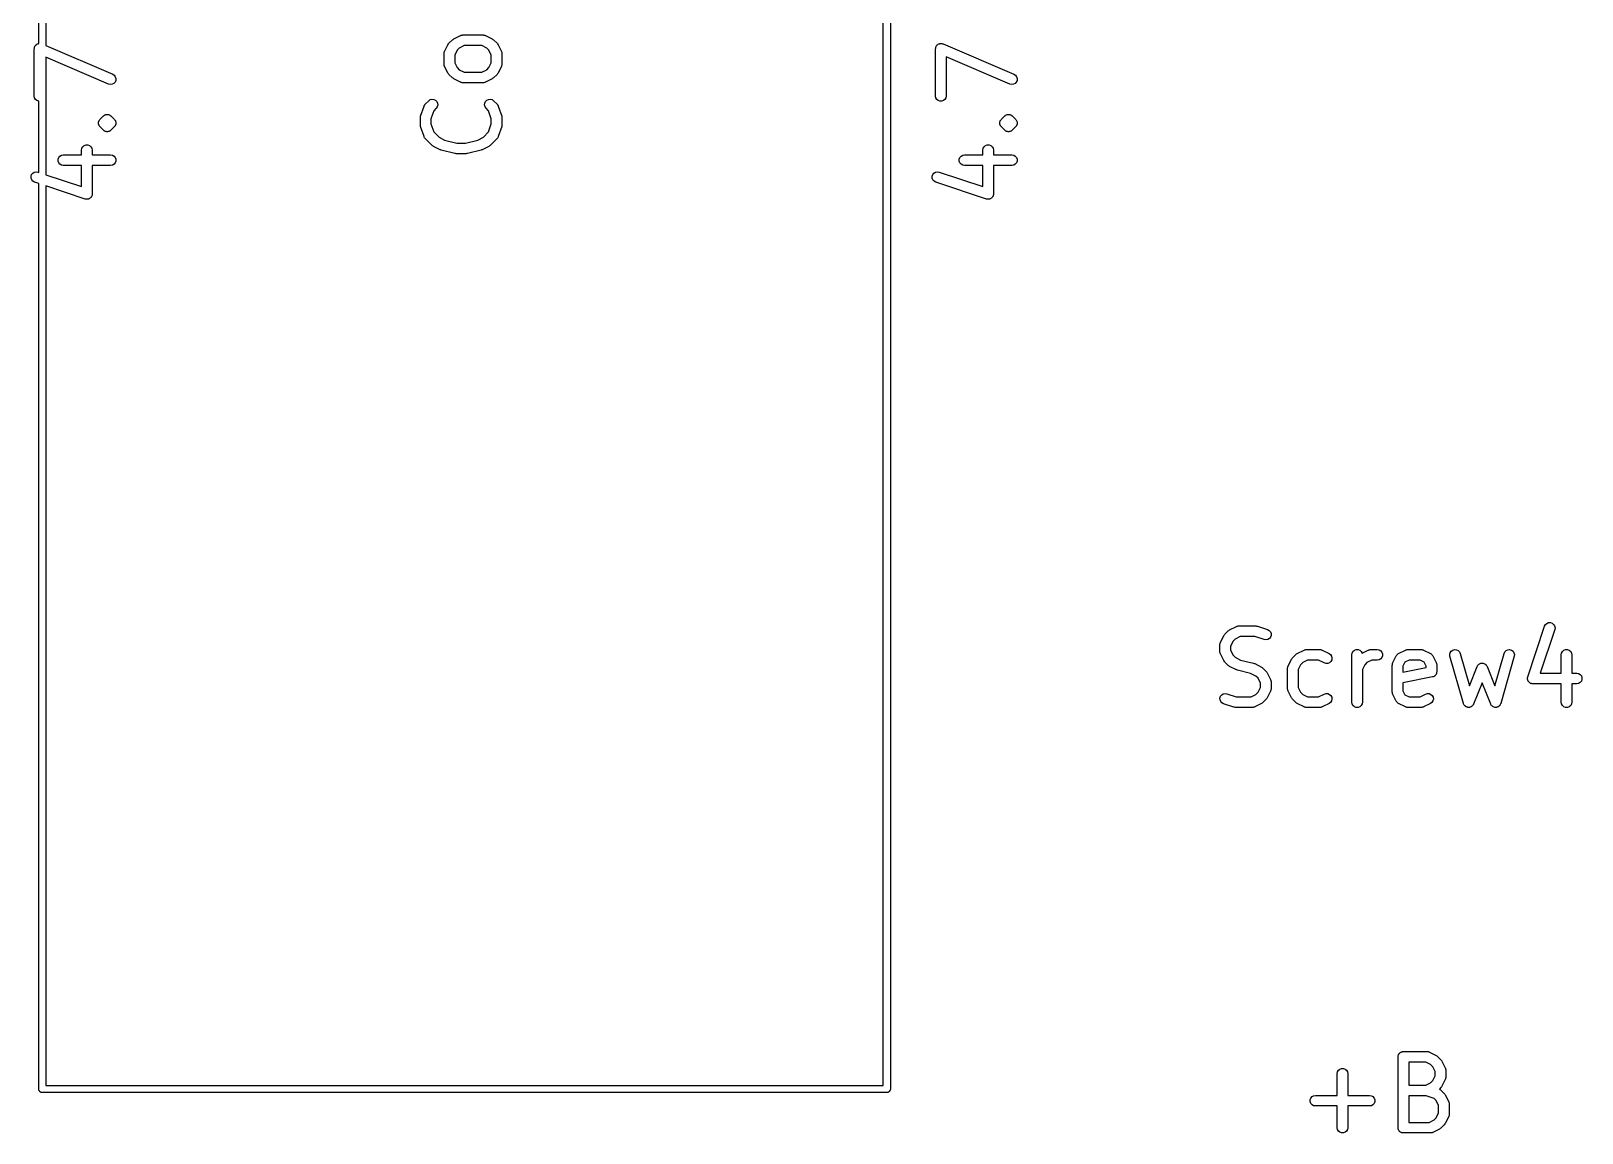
# Model space of a CAD drawing. Extents: x 49 to 243, y -147 to -41.
# Drawn here: x 221.22 to 243.08, y -136.5 to -120.96 of the extents above; entities that cross this region are included whole.
import ezdxf

# ---------------------------------------------------------------- set-up
doc = ezdxf.new("R2010")
doc.units = 0
doc.header["$MEASUREMENT"] = 0
doc.layers.add('BLACK', color=7, linetype='CONTINUOUS')

msp = doc.modelspace()

# ---------------------------------------------------------------- linework, layer by layer
at = {"layer": 'BLACK', "linetype": 'CONTINUOUS'}
for p, q in [((233.33, -106.869), (233.33, -135.887)), ((233.23, -135.828), (233.23, -106.928)), ((221.33, -121.137), (221.33, -119.999)), ((221.43, -120.001), (221.43, -121.167)), ((227.168, -121.08), (227.177, -121.073)), ((227.177, -121.073), (227.273, -121.025)), ((227.273, -121.025), (227.277, -121.024)), ((227.277, -121.024), (227.281, -121.022)), ((227.281, -121.022), (227.289, -121.02)), ((227.289, -121.02), (227.298, -121.018)), ((227.298, -121.018), (227.302, -121.018)), ((227.302, -121.018), (227.306, -121.017)), ((227.306, -121.017), (227.592, -121.017)), ((227.592, -121.017), (227.596, -121.018)), ((227.596, -121.018), (227.6, -121.018)), ((227.6, -121.018), (227.609, -121.02)), ((227.609, -121.02), (227.618, -121.022)), ((227.618, -121.022), (227.621, -121.024)), ((227.621, -121.024), (227.625, -121.025)), ((227.625, -121.025), (227.721, -121.073)), ((227.721, -121.073), (227.73, -121.08)), ((221.267, -121.211), (221.269, -121.203)), ((221.267, -121.878), (221.267, -121.211)), ((221.269, -121.194), (221.271, -121.19)), ((221.269, -121.203), (221.269, -121.194)), ((221.271, -121.19), (221.272, -121.186)), ((221.272, -121.186), (221.276, -121.178)), ((221.276, -121.178), (221.28, -121.17)), ((221.28, -121.17), (221.283, -121.167)), ((221.283, -121.167), (221.285, -121.163)), ((221.285, -121.163), (221.292, -121.158)), ((221.292, -121.158), (221.297, -121.151)), ((221.297, -121.151), (221.301, -121.149)), ((221.301, -121.149), (221.305, -121.146)), ((221.305, -121.146), (221.313, -121.143)), ((221.313, -121.143), (221.321, -121.14)), ((221.321, -121.14), (221.325, -121.139)), ((221.325, -121.139), (221.329, -121.137)), ((221.329, -121.137), (221.33, -121.137)), ((221.43, -121.167), (222.372, -121.571)), ((227.041, -121.274), (227.044, -121.266)), ((227.041, -121.279), (227.041, -121.274)), ((227.041, -121.283), (227.041, -121.279)), ((227.041, -121.426), (227.041, -121.283)), ((227.044, -121.266), (227.045, -121.257)), ((227.045, -121.257), (227.047, -121.253)), ((227.047, -121.253), (227.049, -121.249)), ((227.049, -121.249), (227.096, -121.154)), ((227.096, -121.154), (227.103, -121.144)), ((227.103, -121.144), (227.11, -121.134)), ((227.11, -121.134), (227.158, -121.087)), ((227.158, -121.087), (227.168, -121.08)), ((227.225, -121.232), (227.191, -121.3)), ((227.255, -121.202), (227.225, -121.232)), ((227.324, -121.167), (227.255, -121.202)), ((227.574, -121.167), (227.324, -121.167)), ((227.643, -121.202), (227.574, -121.167)), ((227.673, -121.232), (227.643, -121.202)), ((227.707, -121.3), (227.673, -121.232)), ((227.73, -121.08), (227.74, -121.087)), ((227.74, -121.087), (227.788, -121.134)), ((227.788, -121.134), (227.795, -121.144)), ((227.795, -121.144), (227.802, -121.154)), ((227.802, -121.154), (227.849, -121.249)), ((227.849, -121.249), (227.851, -121.253)), ((227.851, -121.253), (227.853, -121.257)), ((227.853, -121.257), (227.854, -121.266)), ((227.854, -121.266), (227.857, -121.274)), ((227.857, -121.274), (227.857, -121.279)), ((227.857, -121.279), (227.857, -121.283)), ((227.857, -121.283), (227.857, -121.426)), ((233.967, -121.211), (233.969, -121.203)), ((233.967, -121.878), (233.967, -121.211)), ((233.969, -121.194), (233.971, -121.19)), ((233.969, -121.203), (233.969, -121.194)), ((233.971, -121.19), (233.972, -121.186)), ((233.972, -121.186), (233.976, -121.178)), ((233.976, -121.178), (233.98, -121.17)), ((233.98, -121.17), (233.983, -121.167)), ((233.983, -121.167), (233.985, -121.163)), ((233.985, -121.163), (233.992, -121.158)), ((233.992, -121.158), (233.997, -121.151)), ((233.997, -121.151), (234.001, -121.149)), ((234.001, -121.149), (234.005, -121.146)), ((234.005, -121.146), (234.013, -121.143)), ((234.013, -121.143), (234.021, -121.14)), ((234.021, -121.14), (234.025, -121.139)), ((234.025, -121.139), (234.029, -121.137)), ((234.029, -121.137), (234.038, -121.137)), ((234.038, -121.137), (234.047, -121.136)), ((234.047, -121.136), (234.051, -121.137)), ((234.051, -121.137), (234.055, -121.137)), ((234.055, -121.137), (234.064, -121.14)), ((234.064, -121.14), (234.072, -121.142)), ((234.072, -121.142), (235.072, -121.571)), ((222.313, -121.709), (221.43, -121.33)), ((221.43, -121.33), (221.43, -122.987)), ((227.041, -121.43), (227.041, -121.426)), ((227.041, -121.434), (227.041, -121.43)), ((227.044, -121.443), (227.041, -121.434)), ((227.045, -121.451), (227.044, -121.443)), ((227.047, -121.455), (227.045, -121.451)), ((227.049, -121.459), (227.047, -121.455)), ((227.096, -121.554), (227.049, -121.459)), ((227.191, -121.3), (227.191, -121.408)), ((227.191, -121.408), (227.225, -121.476)), ((227.225, -121.476), (227.255, -121.507)), ((227.255, -121.507), (227.324, -121.541)), ((227.574, -121.541), (227.643, -121.507)), ((227.643, -121.507), (227.673, -121.476)), ((227.673, -121.476), (227.707, -121.408)), ((227.707, -121.408), (227.707, -121.3)), ((227.849, -121.459), (227.802, -121.554)), ((227.851, -121.455), (227.849, -121.459)), ((227.853, -121.451), (227.851, -121.455)), ((227.854, -121.443), (227.853, -121.451)), ((227.857, -121.434), (227.854, -121.443)), ((227.857, -121.426), (227.857, -121.43)), ((227.857, -121.43), (227.857, -121.434)), ((235.013, -121.709), (234.117, -121.325)), ((234.117, -121.325), (234.117, -121.878)), ((222.338, -121.715), (222.313, -121.709)), ((222.364, -121.712), (222.338, -121.715)), ((222.387, -121.7), (222.364, -121.712)), ((222.372, -121.571), (222.394, -121.585)), ((222.405, -121.681), (222.387, -121.7)), ((222.394, -121.585), (222.409, -121.606)), ((222.415, -121.657), (222.405, -121.681)), ((222.409, -121.606), (222.417, -121.631)), ((222.417, -121.631), (222.415, -121.657)), ((227.103, -121.564), (227.096, -121.554)), ((227.11, -121.574), (227.103, -121.564)), ((227.158, -121.622), (227.11, -121.574)), ((227.168, -121.628), (227.158, -121.622)), ((227.177, -121.636), (227.168, -121.628)), ((227.273, -121.683), (227.177, -121.636)), ((227.277, -121.684), (227.273, -121.683)), ((227.281, -121.687), (227.277, -121.684)), ((227.289, -121.688), (227.281, -121.687)), ((227.298, -121.691), (227.289, -121.688)), ((227.302, -121.69), (227.298, -121.691)), ((227.306, -121.691), (227.302, -121.69)), ((227.592, -121.691), (227.306, -121.691)), ((227.324, -121.541), (227.574, -121.541)), ((227.596, -121.69), (227.592, -121.691)), ((227.6, -121.691), (227.596, -121.69)), ((227.609, -121.688), (227.6, -121.691)), ((227.618, -121.687), (227.609, -121.688)), ((227.621, -121.684), (227.618, -121.687)), ((227.625, -121.683), (227.621, -121.684)), ((227.721, -121.636), (227.625, -121.683)), ((227.73, -121.628), (227.721, -121.636)), ((227.74, -121.622), (227.73, -121.628)), ((227.788, -121.574), (227.74, -121.622)), ((227.795, -121.564), (227.788, -121.574)), ((227.802, -121.554), (227.795, -121.564)), ((235.038, -121.715), (235.013, -121.709)), ((235.064, -121.712), (235.038, -121.715)), ((235.087, -121.7), (235.064, -121.712)), ((235.072, -121.571), (235.094, -121.585)), ((235.105, -121.681), (235.087, -121.7)), ((235.094, -121.585), (235.109, -121.606)), ((235.115, -121.657), (235.105, -121.681)), ((235.109, -121.606), (235.117, -121.631)), ((235.117, -121.631), (235.115, -121.657)), ((221.272, -121.904), (221.267, -121.878)), ((221.285, -121.926), (221.272, -121.904)), ((221.305, -121.943), (221.285, -121.926)), ((221.329, -121.952), (221.305, -121.943)), ((226.777, -121.992), (226.825, -121.944)), ((226.825, -121.944), (226.846, -121.929)), ((226.846, -121.929), (226.871, -121.922)), ((226.871, -121.922), (226.897, -121.925)), ((226.897, -121.925), (226.921, -121.936)), ((226.921, -121.936), (226.939, -121.954)), ((227.626, -121.954), (227.644, -121.936)), ((227.644, -121.936), (227.668, -121.925)), ((227.668, -121.925), (227.694, -121.922)), ((227.694, -121.922), (227.719, -121.929)), ((227.719, -121.929), (227.74, -121.944)), ((227.74, -121.944), (227.788, -121.992)), ((233.972, -121.904), (233.967, -121.878)), ((233.985, -121.926), (233.972, -121.904)), ((234.005, -121.943), (233.985, -121.926)), ((234.029, -121.952), (234.005, -121.943)), ((234.08, -121.943), (234.055, -121.952)), ((234.1, -121.926), (234.08, -121.943)), ((234.113, -121.904), (234.1, -121.926)), ((234.117, -121.878), (234.113, -121.904)), ((221.33, -121.952), (221.329, -121.952)), ((221.33, -122.954), (221.33, -121.952)), ((222.194, -122.206), (222.242, -122.158)), ((222.242, -122.158), (222.247, -122.155)), ((222.247, -122.155), (222.252, -122.15)), ((222.252, -122.15), (222.258, -122.147)), ((222.258, -122.147), (222.263, -122.143)), ((222.263, -122.143), (222.269, -122.142)), ((222.269, -122.142), (222.275, -122.139)), ((222.275, -122.139), (222.282, -122.138)), ((222.282, -122.138), (222.288, -122.137)), ((222.288, -122.137), (222.295, -122.137)), ((222.295, -122.137), (222.301, -122.137)), ((222.301, -122.137), (222.308, -122.138)), ((222.308, -122.138), (222.314, -122.139)), ((222.314, -122.139), (222.32, -122.142)), ((222.32, -122.142), (222.326, -122.143)), ((222.326, -122.143), (222.332, -122.147)), ((222.332, -122.147), (222.338, -122.15)), ((222.338, -122.15), (222.342, -122.155)), ((222.342, -122.155), (222.348, -122.158)), ((222.348, -122.158), (222.395, -122.206)), ((226.709, -122.176), (226.711, -122.164)), ((226.711, -122.164), (226.759, -122.021)), ((226.759, -122.021), (226.761, -122.017)), ((226.761, -122.017), (226.762, -122.013)), ((226.762, -122.013), (226.767, -122.006)), ((226.767, -122.006), (226.771, -121.998)), ((226.771, -121.998), (226.774, -121.995)), ((226.774, -121.995), (226.777, -121.992)), ((226.896, -122.085), (226.857, -122.2)), ((226.931, -122.05), (226.896, -122.085)), ((226.946, -122.029), (226.931, -122.05)), ((226.939, -121.954), (226.95, -121.978)), ((226.952, -122.004), (226.946, -122.029)), ((226.95, -121.978), (226.952, -122.004)), ((227.612, -122.004), (227.615, -121.978)), ((227.619, -122.029), (227.612, -122.004)), ((227.615, -121.978), (227.626, -121.954)), ((227.634, -122.05), (227.619, -122.029)), ((227.669, -122.085), (227.634, -122.05)), ((227.707, -122.2), (227.669, -122.085)), ((227.788, -121.992), (227.79, -121.995)), ((227.79, -121.995), (227.794, -121.998)), ((227.794, -121.998), (227.798, -122.006)), ((227.798, -122.006), (227.803, -122.013)), ((227.803, -122.013), (227.804, -122.017)), ((227.804, -122.017), (227.806, -122.021)), ((227.806, -122.021), (227.854, -122.164)), ((227.854, -122.164), (227.855, -122.176)), ((234.055, -121.952), (234.029, -121.952)), ((234.894, -122.206), (234.942, -122.158)), ((234.942, -122.158), (234.947, -122.155)), ((234.947, -122.155), (234.952, -122.15)), ((234.952, -122.15), (234.958, -122.147)), ((234.958, -122.147), (234.963, -122.143)), ((234.963, -122.143), (234.969, -122.142)), ((234.969, -122.142), (234.975, -122.139)), ((234.975, -122.139), (234.982, -122.138)), ((234.982, -122.138), (234.988, -122.137)), ((234.988, -122.137), (234.995, -122.137)), ((234.995, -122.137), (235.001, -122.137)), ((235.001, -122.137), (235.008, -122.138)), ((235.008, -122.138), (235.014, -122.139)), ((235.014, -122.139), (235.02, -122.142)), ((235.02, -122.142), (235.026, -122.143)), ((235.026, -122.143), (235.032, -122.147)), ((235.032, -122.147), (235.038, -122.15)), ((235.038, -122.15), (235.042, -122.155)), ((235.042, -122.155), (235.048, -122.158)), ((235.048, -122.158), (235.095, -122.206)), ((222.172, -122.252), (222.173, -122.249)), ((222.173, -122.259), (222.172, -122.252)), ((222.172, -122.265), (222.173, -122.259)), ((222.173, -122.269), (222.172, -122.265)), ((222.173, -122.246), (222.174, -122.243)), ((222.173, -122.249), (222.173, -122.246)), ((222.173, -122.272), (222.173, -122.269)), ((222.174, -122.275), (222.173, -122.272)), ((222.174, -122.243), (222.175, -122.24)), ((222.175, -122.278), (222.174, -122.275)), ((222.175, -122.24), (222.177, -122.234)), ((222.177, -122.284), (222.175, -122.278)), ((222.177, -122.234), (222.179, -122.227)), ((222.179, -122.291), (222.177, -122.284)), ((222.179, -122.227), (222.181, -122.225)), ((222.181, -122.293), (222.179, -122.291)), ((222.181, -122.225), (222.182, -122.221)), ((222.182, -122.296), (222.181, -122.293)), ((222.182, -122.221), (222.184, -122.219)), ((222.184, -122.299), (222.182, -122.296)), ((222.184, -122.219), (222.186, -122.216)), ((222.186, -122.302), (222.184, -122.299)), ((222.186, -122.216), (222.19, -122.211)), ((222.19, -122.307), (222.186, -122.302)), ((222.19, -122.211), (222.194, -122.206)), ((222.194, -122.312), (222.19, -122.307)), ((222.242, -122.36), (222.194, -122.312)), ((222.247, -122.363), (222.242, -122.36)), ((222.252, -122.368), (222.247, -122.363)), ((222.258, -122.371), (222.252, -122.368)), ((222.263, -122.375), (222.258, -122.371)), ((222.269, -122.376), (222.263, -122.375)), ((222.275, -122.379), (222.269, -122.376)), ((222.282, -122.38), (222.275, -122.379)), ((222.288, -122.381), (222.282, -122.38)), ((222.295, -122.381), (222.288, -122.381)), ((222.301, -122.381), (222.295, -122.381)), ((222.308, -122.38), (222.301, -122.381)), ((222.314, -122.379), (222.308, -122.38)), ((222.32, -122.376), (222.314, -122.379)), ((222.326, -122.375), (222.32, -122.376)), ((222.332, -122.371), (222.326, -122.375)), ((222.338, -122.368), (222.332, -122.371)), ((222.342, -122.363), (222.338, -122.368)), ((222.348, -122.36), (222.342, -122.363)), ((222.395, -122.312), (222.348, -122.36)), ((222.395, -122.206), (222.399, -122.211)), ((222.399, -122.307), (222.395, -122.312)), ((222.399, -122.211), (222.404, -122.216)), ((222.404, -122.302), (222.399, -122.307)), ((222.404, -122.216), (222.405, -122.219)), ((222.405, -122.299), (222.404, -122.302)), ((222.405, -122.219), (222.407, -122.221)), ((222.407, -122.296), (222.405, -122.299)), ((222.407, -122.221), (222.408, -122.225)), ((222.408, -122.293), (222.407, -122.296)), ((222.408, -122.225), (222.41, -122.227)), ((222.41, -122.291), (222.408, -122.293)), ((222.41, -122.227), (222.412, -122.234)), ((222.412, -122.284), (222.41, -122.291)), ((222.412, -122.234), (222.415, -122.24)), ((222.415, -122.278), (222.412, -122.284)), ((222.415, -122.24), (222.415, -122.243)), ((222.415, -122.243), (222.416, -122.246)), ((222.416, -122.272), (222.415, -122.275)), ((222.415, -122.275), (222.415, -122.278)), ((222.416, -122.246), (222.416, -122.249)), ((222.416, -122.249), (222.417, -122.252)), ((222.417, -122.265), (222.416, -122.269)), ((222.416, -122.269), (222.416, -122.272)), ((222.417, -122.252), (222.417, -122.259)), ((222.417, -122.259), (222.417, -122.265)), ((226.707, -122.188), (226.709, -122.176)), ((226.707, -122.283), (226.707, -122.188)), ((226.709, -122.295), (226.707, -122.283)), ((226.711, -122.306), (226.709, -122.295)), ((226.759, -122.449), (226.711, -122.306)), ((226.857, -122.2), (226.857, -122.271)), ((226.857, -122.271), (226.896, -122.385)), ((226.896, -122.385), (226.97, -122.459)), ((227.595, -122.459), (227.669, -122.385)), ((227.669, -122.385), (227.707, -122.271)), ((227.707, -122.271), (227.707, -122.2)), ((227.854, -122.306), (227.806, -122.449)), ((227.855, -122.295), (227.854, -122.306)), ((227.855, -122.176), (227.857, -122.188)), ((227.857, -122.283), (227.855, -122.295)), ((227.857, -122.188), (227.857, -122.283)), ((234.872, -122.252), (234.873, -122.249)), ((234.873, -122.259), (234.872, -122.252)), ((234.872, -122.265), (234.873, -122.259)), ((234.873, -122.269), (234.872, -122.265)), ((234.873, -122.246), (234.874, -122.243)), ((234.873, -122.249), (234.873, -122.246)), ((234.873, -122.272), (234.873, -122.269)), ((234.874, -122.275), (234.873, -122.272)), ((234.874, -122.243), (234.875, -122.24)), ((234.875, -122.278), (234.874, -122.275)), ((234.875, -122.24), (234.877, -122.234)), ((234.877, -122.284), (234.875, -122.278)), ((234.877, -122.234), (234.879, -122.227)), ((234.879, -122.291), (234.877, -122.284)), ((234.879, -122.227), (234.881, -122.225)), ((234.881, -122.293), (234.879, -122.291)), ((234.881, -122.225), (234.882, -122.221)), ((234.882, -122.296), (234.881, -122.293)), ((234.882, -122.221), (234.884, -122.219)), ((234.884, -122.299), (234.882, -122.296)), ((234.884, -122.219), (234.886, -122.216)), ((234.886, -122.302), (234.884, -122.299)), ((234.886, -122.216), (234.89, -122.211)), ((234.89, -122.307), (234.886, -122.302)), ((234.89, -122.211), (234.894, -122.206)), ((234.894, -122.312), (234.89, -122.307)), ((234.942, -122.36), (234.894, -122.312)), ((234.947, -122.363), (234.942, -122.36)), ((234.952, -122.368), (234.947, -122.363)), ((234.958, -122.371), (234.952, -122.368)), ((234.963, -122.375), (234.958, -122.371)), ((234.969, -122.376), (234.963, -122.375)), ((234.975, -122.379), (234.969, -122.376)), ((234.982, -122.38), (234.975, -122.379)), ((234.988, -122.381), (234.982, -122.38)), ((234.995, -122.381), (234.988, -122.381)), ((235.001, -122.381), (234.995, -122.381)), ((235.008, -122.38), (235.001, -122.381)), ((235.014, -122.379), (235.008, -122.38)), ((235.02, -122.376), (235.014, -122.379)), ((235.026, -122.375), (235.02, -122.376)), ((235.032, -122.371), (235.026, -122.375)), ((235.038, -122.368), (235.032, -122.371)), ((235.042, -122.363), (235.038, -122.368)), ((235.048, -122.36), (235.042, -122.363)), ((235.095, -122.312), (235.048, -122.36)), ((235.095, -122.206), (235.099, -122.211)), ((235.099, -122.307), (235.095, -122.312)), ((235.099, -122.211), (235.104, -122.216)), ((235.104, -122.302), (235.099, -122.307)), ((235.104, -122.216), (235.105, -122.219)), ((235.105, -122.299), (235.104, -122.302)), ((235.105, -122.219), (235.107, -122.221)), ((235.107, -122.296), (235.105, -122.299)), ((235.107, -122.221), (235.108, -122.225)), ((235.108, -122.293), (235.107, -122.296)), ((235.108, -122.225), (235.11, -122.227)), ((235.11, -122.291), (235.108, -122.293)), ((235.11, -122.227), (235.112, -122.234)), ((235.112, -122.284), (235.11, -122.291)), ((235.112, -122.234), (235.115, -122.24)), ((235.115, -122.278), (235.112, -122.284)), ((235.115, -122.24), (235.115, -122.243)), ((235.115, -122.243), (235.116, -122.246)), ((235.116, -122.272), (235.115, -122.275)), ((235.115, -122.275), (235.115, -122.278)), ((235.116, -122.246), (235.116, -122.249)), ((235.116, -122.249), (235.117, -122.252)), ((235.117, -122.265), (235.116, -122.269)), ((235.116, -122.269), (235.116, -122.272)), ((235.117, -122.252), (235.117, -122.259)), ((235.117, -122.259), (235.117, -122.265)), ((221.939, -122.614), (221.952, -122.592)), ((221.952, -122.592), (221.972, -122.575)), ((221.972, -122.575), (221.996, -122.566)), ((221.996, -122.566), (222.022, -122.566)), ((222.022, -122.566), (222.047, -122.575)), ((222.047, -122.575), (222.066, -122.592)), ((222.066, -122.592), (222.08, -122.614)), ((226.761, -122.453), (226.759, -122.449)), ((226.762, -122.457), (226.761, -122.453)), ((226.767, -122.465), (226.762, -122.457)), ((226.771, -122.472), (226.767, -122.465)), ((226.774, -122.475), (226.771, -122.472)), ((226.777, -122.479), (226.774, -122.475)), ((226.872, -122.574), (226.777, -122.479)), ((226.882, -122.581), (226.872, -122.574)), ((226.892, -122.588), (226.882, -122.581)), ((226.987, -122.636), (226.892, -122.588)), ((226.97, -122.459), (227.047, -122.498)), ((227.047, -122.498), (227.22, -122.541)), ((227.22, -122.541), (227.345, -122.541)), ((227.345, -122.541), (227.518, -122.498)), ((227.518, -122.498), (227.595, -122.459)), ((227.673, -122.588), (227.578, -122.636)), ((227.683, -122.581), (227.673, -122.588)), ((227.693, -122.574), (227.683, -122.581)), ((227.788, -122.479), (227.693, -122.574)), ((227.79, -122.475), (227.788, -122.479)), ((227.794, -122.472), (227.79, -122.475)), ((227.798, -122.465), (227.794, -122.472)), ((227.803, -122.457), (227.798, -122.465)), ((227.804, -122.453), (227.803, -122.457)), ((227.806, -122.449), (227.804, -122.453)), ((234.639, -122.614), (234.652, -122.592)), ((234.652, -122.592), (234.672, -122.575)), ((234.672, -122.575), (234.696, -122.566)), ((234.696, -122.566), (234.722, -122.566)), ((234.722, -122.566), (234.747, -122.575)), ((234.747, -122.575), (234.766, -122.592)), ((234.766, -122.592), (234.78, -122.614)), ((221.602, -122.77), (221.611, -122.745)), ((221.602, -122.796), (221.602, -122.77)), ((221.611, -122.82), (221.602, -122.796)), ((221.611, -122.745), (221.628, -122.725)), ((221.628, -122.84), (221.611, -122.82)), ((221.628, -122.725), (221.65, -122.712)), ((221.65, -122.712), (221.676, -122.708)), ((221.676, -122.708), (221.934, -122.708)), ((221.934, -122.64), (221.939, -122.614)), ((221.934, -122.708), (221.934, -122.64)), ((222.08, -122.614), (222.084, -122.64)), ((222.084, -122.64), (222.084, -122.708)), ((222.084, -122.708), (222.342, -122.708)), ((222.342, -122.708), (222.368, -122.712)), ((222.368, -122.712), (222.391, -122.725)), ((222.391, -122.725), (222.407, -122.745)), ((222.407, -122.82), (222.391, -122.84)), ((222.407, -122.745), (222.416, -122.77)), ((222.416, -122.796), (222.407, -122.82)), ((222.416, -122.77), (222.416, -122.796)), ((226.995, -122.638), (226.987, -122.636)), ((227.002, -122.641), (226.995, -122.638)), ((227.193, -122.689), (227.002, -122.641)), ((227.202, -122.69), (227.193, -122.689)), ((227.211, -122.691), (227.202, -122.69)), ((227.354, -122.691), (227.211, -122.691)), ((227.363, -122.69), (227.354, -122.691)), ((227.372, -122.689), (227.363, -122.69)), ((227.562, -122.641), (227.372, -122.689)), ((227.57, -122.638), (227.562, -122.641)), ((227.578, -122.636), (227.57, -122.638)), ((234.302, -122.77), (234.311, -122.745)), ((234.302, -122.796), (234.302, -122.77)), ((234.311, -122.82), (234.302, -122.796)), ((234.311, -122.745), (234.328, -122.725)), ((234.328, -122.84), (234.311, -122.82)), ((234.328, -122.725), (234.35, -122.712)), ((234.35, -122.712), (234.376, -122.708)), ((234.376, -122.708), (234.634, -122.708)), ((234.634, -122.64), (234.639, -122.614)), ((234.634, -122.708), (234.634, -122.64)), ((234.78, -122.614), (234.784, -122.64)), ((234.784, -122.64), (234.784, -122.708)), ((234.784, -122.708), (235.042, -122.708)), ((235.042, -122.708), (235.068, -122.712)), ((235.068, -122.712), (235.091, -122.725)), ((235.091, -122.725), (235.107, -122.745)), ((235.107, -122.82), (235.091, -122.84)), ((235.107, -122.745), (235.116, -122.77)), ((235.116, -122.796), (235.107, -122.82)), ((235.116, -122.77), (235.116, -122.796)), ((221.221, -123.01), (221.229, -122.985)), ((221.221, -123.036), (221.221, -123.01)), ((221.231, -123.06), (221.221, -123.036)), ((221.229, -122.985), (221.245, -122.965)), ((221.245, -122.965), (221.267, -122.951)), ((221.267, -122.951), (221.293, -122.946)), ((221.293, -122.946), (221.318, -122.95)), ((221.318, -122.95), (221.33, -122.954)), ((221.43, -122.987), (221.934, -123.155)), ((221.65, -122.853), (221.628, -122.84)), ((221.676, -122.858), (221.65, -122.853)), ((221.934, -122.858), (221.676, -122.858)), ((221.934, -123.155), (221.934, -122.858)), ((222.342, -122.858), (222.084, -122.858)), ((222.084, -122.858), (222.084, -123.259)), ((222.368, -122.853), (222.342, -122.858)), ((222.391, -122.84), (222.368, -122.853)), ((233.921, -123.01), (233.929, -122.985)), ((233.921, -123.036), (233.921, -123.01)), ((233.931, -123.06), (233.921, -123.036)), ((233.929, -122.985), (233.945, -122.965)), ((233.945, -122.965), (233.967, -122.951)), ((233.967, -122.951), (233.993, -122.946)), ((233.993, -122.946), (234.018, -122.95)), ((234.018, -122.95), (234.634, -123.155)), ((234.35, -122.853), (234.328, -122.84)), ((234.376, -122.858), (234.35, -122.853)), ((234.634, -122.858), (234.376, -122.858)), ((234.634, -123.155), (234.634, -122.858)), ((235.042, -122.858), (234.784, -122.858)), ((234.784, -122.858), (234.784, -123.259)), ((235.068, -122.853), (235.042, -122.858)), ((235.091, -122.84), (235.068, -122.853)), ((221.248, -123.08), (221.231, -123.06)), ((221.271, -123.092), (221.248, -123.08)), ((221.33, -123.112), (221.271, -123.092)), ((221.33, -135.869), (221.33, -123.112)), ((221.985, -123.33), (221.43, -123.145)), ((221.43, -123.145), (221.43, -135.828)), ((222.084, -123.259), (222.083, -123.264)), ((233.948, -123.08), (233.931, -123.06)), ((233.971, -123.092), (233.948, -123.08)), ((234.685, -123.33), (233.971, -123.092)), ((234.784, -123.259), (234.783, -123.264)), ((221.991, -123.331), (221.985, -123.33)), ((221.996, -123.333), (221.991, -123.331)), ((222.004, -123.333), (221.996, -123.333)), ((222.011, -123.334), (222.004, -123.333)), ((222.017, -123.333), (222.011, -123.334)), ((222.022, -123.333), (222.017, -123.333)), ((222.029, -123.33), (222.022, -123.333)), ((222.037, -123.329), (222.029, -123.33)), ((222.041, -123.326), (222.037, -123.329)), ((222.047, -123.324), (222.041, -123.326)), ((222.052, -123.319), (222.047, -123.324)), ((222.059, -123.315), (222.052, -123.319)), ((222.062, -123.311), (222.059, -123.315)), ((222.066, -123.307), (222.062, -123.311)), ((222.07, -123.301), (222.066, -123.307)), ((222.075, -123.295), (222.07, -123.301)), ((222.077, -123.289), (222.075, -123.295)), ((222.08, -123.285), (222.077, -123.289)), ((222.081, -123.277), (222.08, -123.285)), ((222.083, -123.27), (222.081, -123.277)), ((222.083, -123.264), (222.083, -123.27)), ((234.691, -123.331), (234.685, -123.33)), ((234.696, -123.333), (234.691, -123.331)), ((234.704, -123.333), (234.696, -123.333)), ((234.711, -123.334), (234.704, -123.333)), ((234.717, -123.333), (234.711, -123.334)), ((234.722, -123.333), (234.717, -123.333)), ((234.729, -123.33), (234.722, -123.333)), ((234.737, -123.329), (234.729, -123.33)), ((234.741, -123.326), (234.737, -123.329)), ((234.747, -123.324), (234.741, -123.326)), ((234.752, -123.319), (234.747, -123.324)), ((234.759, -123.315), (234.752, -123.319)), ((234.762, -123.311), (234.759, -123.315)), ((234.766, -123.307), (234.762, -123.311)), ((234.77, -123.301), (234.766, -123.307)), ((234.775, -123.295), (234.77, -123.301)), ((234.777, -123.289), (234.775, -123.295)), ((234.78, -123.285), (234.777, -123.289)), ((234.781, -123.277), (234.78, -123.285)), ((234.783, -123.27), (234.781, -123.277)), ((234.783, -123.264), (234.783, -123.27)), ((238.111, -129.405), (238.207, -129.357)), ((238.207, -129.357), (238.211, -129.356)), ((238.211, -129.356), (238.214, -129.354)), ((238.214, -129.354), (238.223, -129.352)), ((238.223, -129.352), (238.232, -129.35)), ((238.232, -129.35), (238.236, -129.35)), ((238.236, -129.35), (238.24, -129.349)), ((238.24, -129.349), (238.478, -129.349)), ((238.478, -129.349), (238.49, -129.351)), ((238.49, -129.351), (238.502, -129.353)), ((238.502, -129.353), (238.645, -129.401)), ((242.312, -130.067), (242.55, -129.353)), ((242.55, -129.353), (242.562, -129.33)), ((242.562, -129.33), (242.582, -129.313)), ((242.582, -129.313), (242.606, -129.303)), ((242.606, -129.303), (242.632, -129.303)), ((242.632, -129.303), (242.657, -129.311)), ((242.657, -129.311), (242.677, -129.327)), ((242.677, -129.327), (242.691, -129.349)), ((242.691, -129.349), (242.696, -129.375)), ((242.696, -129.375), (242.692, -129.4)), ((237.975, -129.606), (237.978, -129.598)), ((237.978, -129.598), (237.979, -129.589)), ((237.979, -129.589), (237.981, -129.585)), ((237.981, -129.585), (237.983, -129.581)), ((237.983, -129.581), (238.03, -129.486)), ((238.03, -129.486), (238.037, -129.476)), ((238.037, -129.476), (238.044, -129.467)), ((238.044, -129.467), (238.092, -129.419)), ((238.092, -129.419), (238.102, -129.412)), ((238.102, -129.412), (238.111, -129.405)), ((238.159, -129.564), (238.125, -129.633)), ((238.189, -129.534), (238.159, -129.564)), ((238.258, -129.499), (238.189, -129.534)), ((238.466, -129.499), (238.258, -129.499)), ((238.597, -129.543), (238.466, -129.499)), ((238.623, -129.547), (238.597, -129.543)), ((238.649, -129.542), (238.623, -129.547)), ((238.645, -129.401), (238.668, -129.413)), ((238.671, -129.528), (238.649, -129.542)), ((238.668, -129.413), (238.685, -129.433)), ((238.687, -129.508), (238.671, -129.528)), ((238.685, -129.433), (238.695, -129.457)), ((238.695, -129.483), (238.687, -129.508)), ((238.695, -129.457), (238.695, -129.483)), ((242.692, -129.4), (242.487, -130.016)), ((237.975, -129.611), (237.975, -129.606)), ((237.975, -129.615), (237.975, -129.611)), ((237.975, -129.71), (237.975, -129.615)), ((237.975, -129.714), (237.975, -129.71)), ((237.975, -129.719), (237.975, -129.714)), ((237.978, -129.727), (237.975, -129.719)), ((237.979, -129.736), (237.978, -129.727)), ((237.981, -129.739), (237.979, -129.736)), ((237.983, -129.744), (237.981, -129.739)), ((238.03, -129.839), (237.983, -129.744)), ((238.125, -129.633), (238.125, -129.692)), ((238.125, -129.692), (238.159, -129.761)), ((238.159, -129.761), (238.189, -129.791)), ((238.189, -129.791), (238.266, -129.83)), ((238.983, -129.819), (238.99, -129.81)), ((238.99, -129.81), (238.997, -129.8)), ((238.997, -129.8), (239.044, -129.752)), ((239.044, -129.752), (239.054, -129.745)), ((239.054, -129.745), (239.064, -129.738)), ((239.064, -129.738), (239.159, -129.691)), ((239.159, -129.691), (239.163, -129.689)), ((239.163, -129.689), (239.167, -129.687)), ((239.167, -129.687), (239.175, -129.686)), ((239.175, -129.686), (239.184, -129.683)), ((239.184, -129.683), (239.188, -129.683)), ((239.188, -129.683), (239.192, -129.683)), ((239.192, -129.683), (239.383, -129.683)), ((239.383, -129.683), (239.387, -129.683)), ((239.387, -129.683), (239.392, -129.683)), ((239.392, -129.683), (239.4, -129.686)), ((239.4, -129.686), (239.409, -129.687)), ((239.409, -129.687), (239.412, -129.689)), ((239.412, -129.689), (239.416, -129.691)), ((239.416, -129.691), (239.512, -129.738)), ((239.512, -129.738), (239.533, -129.754)), ((239.533, -129.754), (239.547, -129.776)), ((239.547, -129.776), (239.553, -129.801)), ((239.553, -129.801), (239.55, -129.827)), ((239.832, -129.758), (239.836, -129.732)), ((239.832, -130.424), (239.832, -129.758)), ((239.836, -129.732), (239.849, -129.71)), ((239.849, -129.71), (239.869, -129.693)), ((239.869, -129.693), (239.894, -129.684)), ((239.894, -129.684), (239.92, -129.684)), ((239.92, -129.684), (239.944, -129.693)), ((239.944, -129.693), (239.964, -129.71)), ((239.964, -129.71), (239.977, -129.732)), ((239.977, -129.732), (239.978, -129.734)), ((239.978, -129.734), (240.064, -129.691)), ((240.064, -129.691), (240.068, -129.689)), ((240.068, -129.689), (240.072, -129.687)), ((240.072, -129.687), (240.08, -129.686)), ((240.08, -129.686), (240.089, -129.683)), ((240.089, -129.683), (240.093, -129.683)), ((240.093, -129.683), (240.097, -129.683)), ((240.097, -129.683), (240.192, -129.683)), ((240.192, -129.683), (240.218, -129.687)), ((240.218, -129.687), (240.241, -129.7)), ((240.241, -129.815), (240.218, -129.828)), ((240.241, -129.7), (240.257, -129.72)), ((240.257, -129.795), (240.241, -129.815)), ((240.257, -129.72), (240.266, -129.745)), ((240.266, -129.771), (240.257, -129.795)), ((240.266, -129.745), (240.266, -129.771)), ((240.411, -129.867), (240.459, -129.772)), ((240.459, -129.772), (240.465, -129.763)), ((240.465, -129.763), (240.471, -129.754)), ((240.471, -129.754), (240.473, -129.753)), ((240.473, -129.753), (240.474, -129.751)), ((240.474, -129.751), (240.483, -129.745)), ((240.483, -129.745), (240.492, -129.738)), ((240.492, -129.738), (240.588, -129.691)), ((240.588, -129.691), (240.592, -129.689)), ((240.592, -129.689), (240.595, -129.687)), ((240.595, -129.687), (240.604, -129.686)), ((240.604, -129.686), (240.612, -129.683)), ((240.612, -129.683), (240.617, -129.683)), ((240.617, -129.683), (240.621, -129.683)), ((240.621, -129.683), (240.812, -129.683)), ((240.812, -129.683), (240.816, -129.683)), ((240.816, -129.683), (240.82, -129.683)), ((240.82, -129.683), (240.829, -129.686)), ((240.829, -129.686), (240.837, -129.687)), ((240.837, -129.687), (240.841, -129.689)), ((240.841, -129.689), (240.845, -129.691)), ((240.845, -129.691), (240.94, -129.738)), ((240.94, -129.738), (240.949, -129.745)), ((240.949, -129.745), (240.958, -129.751)), ((240.958, -129.751), (240.96, -129.753)), ((240.96, -129.753), (240.961, -129.754)), ((240.961, -129.754), (240.967, -129.763)), ((240.967, -129.763), (240.974, -129.772)), ((240.974, -129.772), (241.021, -129.867)), ((241.213, -129.752), (241.219, -129.727)), ((241.216, -129.778), (241.213, -129.752)), ((241.406, -130.445), (241.216, -129.778)), ((241.219, -129.727), (241.234, -129.706)), ((241.234, -129.706), (241.255, -129.69)), ((241.255, -129.69), (241.28, -129.683)), ((241.28, -129.683), (241.306, -129.685)), ((241.306, -129.685), (241.33, -129.696)), ((241.33, -129.696), (241.348, -129.714)), ((241.348, -129.714), (241.36, -129.737)), ((241.36, -129.737), (241.49, -130.193)), ((241.847, -130.193), (241.978, -129.737)), ((242.122, -129.778), (241.931, -130.445)), ((241.978, -129.737), (241.989, -129.714)), ((241.989, -129.714), (242.008, -129.696)), ((242.008, -129.696), (242.031, -129.685)), ((242.031, -129.685), (242.057, -129.683)), ((242.057, -129.683), (242.082, -129.69)), ((242.082, -129.69), (242.104, -129.706)), ((242.104, -129.706), (242.118, -129.727)), ((242.118, -129.727), (242.124, -129.752)), ((242.124, -129.752), (242.122, -129.778)), ((242.784, -129.758), (242.789, -129.732)), ((242.784, -130.016), (242.784, -129.758)), ((242.789, -129.732), (242.802, -129.71)), ((242.802, -129.71), (242.822, -129.693)), ((242.822, -129.693), (242.846, -129.684)), ((242.846, -129.684), (242.872, -129.684)), ((242.872, -129.684), (242.897, -129.693)), ((242.897, -129.693), (242.917, -129.71)), ((242.917, -129.71), (242.93, -129.732)), ((242.93, -129.732), (242.934, -129.758)), ((242.934, -129.758), (242.934, -130.016)), ((238.037, -129.849), (238.03, -129.839)), ((238.044, -129.858), (238.037, -129.849)), ((238.092, -129.906), (238.044, -129.858)), ((238.102, -129.913), (238.092, -129.906)), ((238.111, -129.92), (238.102, -129.913)), ((238.207, -129.968), (238.111, -129.92)), ((238.214, -129.97), (238.207, -129.968)), ((238.222, -129.973), (238.214, -129.97)), ((238.404, -130.019), (238.222, -129.973)), ((238.266, -129.83), (238.449, -129.875)), ((238.481, -130.057), (238.404, -130.019)), ((238.449, -129.875), (238.456, -129.879)), ((238.456, -129.879), (238.464, -129.881)), ((238.464, -129.881), (238.559, -129.929)), ((238.559, -129.929), (238.569, -129.936)), ((238.569, -129.936), (238.579, -129.943)), ((238.579, -129.943), (238.626, -129.99)), ((238.626, -129.99), (238.633, -130)), ((238.633, -130), (238.641, -130.01)), ((238.641, -130.01), (238.688, -130.105)), ((238.927, -129.94), (238.93, -129.931)), ((238.928, -129.944), (238.927, -129.94)), ((238.927, -129.948), (238.928, -129.944)), ((238.927, -130.234), (238.927, -129.948)), ((238.93, -129.931), (238.932, -129.923)), ((238.932, -129.923), (238.934, -129.919)), ((238.934, -129.919), (238.935, -129.915)), ((238.935, -129.915), (238.983, -129.819)), ((239.111, -129.897), (239.077, -129.966)), ((239.077, -129.966), (239.077, -130.216)), ((239.142, -129.867), (239.111, -129.897)), ((239.21, -129.833), (239.142, -129.867)), ((239.365, -129.833), (239.21, -129.833)), ((239.445, -129.872), (239.365, -129.833)), ((239.47, -129.88), (239.445, -129.872)), ((239.496, -129.878), (239.47, -129.88)), ((239.52, -129.868), (239.496, -129.878)), ((239.538, -129.85), (239.52, -129.868)), ((239.55, -129.827), (239.538, -129.85)), ((240.016, -129.897), (239.982, -129.966)), ((239.982, -129.966), (239.982, -130.424)), ((240.046, -129.867), (240.016, -129.897)), ((240.115, -129.833), (240.046, -129.867)), ((240.192, -129.833), (240.115, -129.833)), ((240.218, -129.828), (240.192, -129.833)), ((240.403, -129.901), (240.404, -129.896)), ((240.403, -130.282), (240.403, -129.901)), ((240.404, -129.892), (240.406, -129.884)), ((240.404, -129.896), (240.404, -129.892)), ((240.406, -129.884), (240.408, -129.875)), ((240.408, -129.875), (240.41, -129.871)), ((240.41, -129.871), (240.411, -129.867)), ((240.582, -129.861), (240.553, -129.918)), ((240.553, -129.918), (240.553, -130)), ((240.553, -130), (240.879, -129.934)), ((240.639, -129.833), (240.582, -129.861)), ((240.794, -129.833), (240.639, -129.833)), ((240.851, -129.861), (240.794, -129.833)), ((240.879, -129.918), (240.851, -129.861)), ((240.879, -129.934), (240.879, -129.918)), ((241.019, -130.032), (241.013, -130.043)), ((241.025, -130.021), (241.019, -130.032)), ((241.021, -129.867), (241.023, -129.871)), ((241.023, -129.871), (241.025, -129.875)), ((241.025, -129.875), (241.026, -129.884)), ((241.027, -130.008), (241.025, -130.02)), ((241.025, -130.02), (241.025, -130.021)), ((241.025, -130.021), (241.025, -130.021)), ((241.026, -129.884), (241.029, -129.892)), ((241.029, -129.996), (241.027, -130.008)), ((241.029, -129.892), (241.029, -129.896)), ((241.029, -129.896), (241.029, -129.901)), ((241.029, -129.901), (241.029, -129.996)), ((241.49, -130.193), (241.599, -129.92)), ((241.599, -129.92), (241.605, -129.911)), ((241.605, -129.911), (241.61, -129.902)), ((241.61, -129.902), (241.612, -129.9)), ((241.612, -129.9), (241.613, -129.898)), ((241.613, -129.898), (241.621, -129.892)), ((241.621, -129.892), (241.629, -129.884)), ((241.629, -129.884), (241.631, -129.884)), ((241.631, -129.884), (241.633, -129.882)), ((241.633, -129.882), (241.643, -129.879)), ((241.643, -129.879), (241.653, -129.875)), ((241.653, -129.875), (241.656, -129.875)), ((241.656, -129.875), (241.658, -129.874)), ((241.658, -129.874), (241.669, -129.874)), ((241.669, -129.874), (241.679, -129.874)), ((241.679, -129.874), (241.682, -129.875)), ((241.682, -129.875), (241.684, -129.875)), ((241.684, -129.875), (241.694, -129.879)), ((241.694, -129.879), (241.704, -129.882)), ((241.704, -129.882), (241.706, -129.884)), ((241.706, -129.884), (241.708, -129.884)), ((241.708, -129.884), (241.716, -129.892)), ((241.716, -129.892), (241.725, -129.898)), ((241.725, -129.898), (241.726, -129.9)), ((241.726, -129.9), (241.728, -129.902)), ((241.728, -129.902), (241.733, -129.911)), ((241.733, -129.911), (241.738, -129.92)), ((241.738, -129.92), (241.847, -130.193)), ((242.487, -130.016), (242.784, -130.016)), ((242.934, -130.016), (243.002, -130.016)), ((243.002, -130.016), (243.028, -130.021)), ((243.028, -130.021), (243.05, -130.034)), ((243.05, -130.034), (243.067, -130.054)), ((238.512, -130.088), (238.481, -130.057)), ((238.546, -130.156), (238.512, -130.088)), ((238.512, -130.285), (238.546, -130.216)), ((238.546, -130.216), (238.546, -130.156)), ((238.688, -130.105), (238.689, -130.109)), ((238.689, -130.109), (238.692, -130.113)), ((238.692, -130.113), (238.693, -130.122)), ((238.693, -130.251), (238.692, -130.26)), ((238.693, -130.122), (238.696, -130.13)), ((238.696, -130.242), (238.693, -130.251)), ((238.696, -130.13), (238.695, -130.134)), ((238.695, -130.134), (238.696, -130.139)), ((238.696, -130.234), (238.695, -130.238)), ((238.695, -130.238), (238.696, -130.242)), ((238.696, -130.139), (238.696, -130.234)), ((238.928, -130.238), (238.927, -130.234)), ((238.927, -130.242), (238.928, -130.238)), ((238.93, -130.251), (238.927, -130.242)), ((238.932, -130.26), (238.93, -130.251)), ((239.077, -130.216), (239.111, -130.285)), ((240.969, -130.069), (240.553, -130.153)), ((240.553, -130.153), (240.553, -130.264)), ((240.98, -130.065), (240.969, -130.069)), ((240.992, -130.061), (240.98, -130.065)), ((240.993, -130.06), (240.992, -130.061)), ((241.003, -130.052), (240.993, -130.06)), ((240.993, -130.06), (240.993, -130.06)), ((241.012, -130.044), (241.003, -130.052)), ((241.013, -130.043), (241.012, -130.043)), ((241.012, -130.043), (241.012, -130.044)), ((241.669, -130.15), (241.548, -130.452)), ((241.79, -130.452), (241.669, -130.15)), ((242.308, -130.093), (242.309, -130.086)), ((242.309, -130.099), (242.308, -130.093)), ((242.309, -130.078), (242.311, -130.073)), ((242.309, -130.086), (242.309, -130.078)), ((242.309, -130.104), (242.309, -130.099)), ((242.312, -130.111), (242.309, -130.104)), ((242.311, -130.073), (242.312, -130.067)), ((242.313, -130.119), (242.312, -130.111)), ((242.316, -130.123), (242.313, -130.119)), ((242.318, -130.129), (242.316, -130.123)), ((242.323, -130.134), (242.318, -130.129)), ((242.327, -130.141), (242.323, -130.134)), ((242.331, -130.144), (242.327, -130.141)), ((242.335, -130.148), (242.331, -130.144)), ((242.341, -130.152), (242.335, -130.148)), ((242.347, -130.157), (242.341, -130.152)), ((242.352, -130.159), (242.347, -130.157)), ((242.357, -130.162), (242.352, -130.159)), ((242.365, -130.163), (242.357, -130.162)), ((242.372, -130.165), (242.365, -130.163)), ((242.377, -130.165), (242.372, -130.165)), ((242.383, -130.166), (242.377, -130.165)), ((242.784, -130.166), (242.383, -130.166)), ((242.784, -130.424), (242.784, -130.166)), ((243.002, -130.166), (242.934, -130.166)), ((242.934, -130.166), (242.934, -130.424)), ((243.028, -130.162), (243.002, -130.166)), ((243.05, -130.148), (243.028, -130.162)), ((243.067, -130.129), (243.05, -130.148)), ((243.067, -130.054), (243.076, -130.078)), ((243.076, -130.104), (243.067, -130.129)), ((243.076, -130.078), (243.076, -130.104)), ((237.975, -130.366), (237.984, -130.341)), ((237.976, -130.392), (237.975, -130.366)), ((237.986, -130.416), (237.976, -130.392)), ((237.984, -130.341), (238, -130.321)), ((238.003, -130.436), (237.986, -130.416)), ((238, -130.321), (238.022, -130.307)), ((238.026, -130.448), (238.003, -130.436)), ((238.022, -130.307), (238.048, -130.302)), ((238.169, -130.496), (238.026, -130.448)), ((238.048, -130.302), (238.073, -130.306)), ((238.073, -130.306), (238.205, -130.349)), ((238.205, -130.349), (238.413, -130.349)), ((238.413, -130.349), (238.481, -130.315)), ((238.559, -130.444), (238.464, -130.491)), ((238.481, -130.315), (238.512, -130.285)), ((238.569, -130.437), (238.559, -130.444)), ((238.579, -130.43), (238.569, -130.437)), ((238.626, -130.382), (238.579, -130.43)), ((238.633, -130.372), (238.626, -130.382)), ((238.641, -130.363), (238.633, -130.372)), ((238.688, -130.267), (238.641, -130.363)), ((238.689, -130.263), (238.688, -130.267)), ((238.692, -130.26), (238.689, -130.263)), ((238.934, -130.263), (238.932, -130.26)), ((238.935, -130.267), (238.934, -130.263)), ((238.983, -130.363), (238.935, -130.267)), ((238.99, -130.372), (238.983, -130.363)), ((238.997, -130.382), (238.99, -130.372)), ((239.044, -130.43), (238.997, -130.382)), ((239.054, -130.437), (239.044, -130.43)), ((239.064, -130.444), (239.054, -130.437)), ((239.159, -130.491), (239.064, -130.444)), ((239.111, -130.285), (239.142, -130.315)), ((239.142, -130.315), (239.21, -130.349)), ((239.21, -130.349), (239.365, -130.349)), ((239.365, -130.349), (239.445, -130.31)), ((239.512, -130.444), (239.416, -130.491)), ((239.445, -130.31), (239.47, -130.302)), ((239.47, -130.302), (239.496, -130.304)), ((239.496, -130.304), (239.52, -130.314)), ((239.533, -130.428), (239.512, -130.444)), ((239.52, -130.314), (239.538, -130.332)), ((239.547, -130.407), (239.533, -130.428)), ((239.538, -130.332), (239.55, -130.355)), ((239.553, -130.381), (239.547, -130.407)), ((239.55, -130.355), (239.553, -130.381)), ((239.836, -130.45), (239.832, -130.424)), ((239.849, -130.473), (239.836, -130.45)), ((239.869, -130.489), (239.849, -130.473)), ((239.964, -130.473), (239.944, -130.489)), ((239.977, -130.45), (239.964, -130.473)), ((239.982, -130.424), (239.977, -130.45)), ((240.404, -130.286), (240.403, -130.282)), ((240.404, -130.29), (240.404, -130.286)), ((240.406, -130.299), (240.404, -130.29)), ((240.408, -130.307), (240.406, -130.299)), ((240.41, -130.311), (240.408, -130.307)), ((240.411, -130.315), (240.41, -130.311)), ((240.459, -130.41), (240.411, -130.315)), ((240.465, -130.419), (240.459, -130.41)), ((240.471, -130.428), (240.465, -130.419)), ((240.473, -130.43), (240.471, -130.428)), ((240.474, -130.431), (240.473, -130.43)), ((240.483, -130.437), (240.474, -130.431)), ((240.492, -130.444), (240.483, -130.437)), ((240.588, -130.491), (240.492, -130.444)), ((240.553, -130.264), (240.582, -130.321)), ((240.582, -130.321), (240.639, -130.349)), ((240.639, -130.349), (240.794, -130.349)), ((240.794, -130.349), (240.873, -130.31)), ((240.94, -130.444), (240.845, -130.491)), ((240.873, -130.31), (240.898, -130.302)), ((240.898, -130.302), (240.924, -130.304)), ((240.924, -130.304), (240.948, -130.314)), ((240.961, -130.428), (240.94, -130.444)), ((240.948, -130.314), (240.967, -130.332)), ((240.976, -130.407), (240.961, -130.428)), ((240.967, -130.332), (240.979, -130.355)), ((240.982, -130.381), (240.976, -130.407)), ((240.979, -130.355), (240.982, -130.381)), ((241.407, -130.446), (241.406, -130.445)), ((241.407, -130.448), (241.407, -130.446)), ((241.412, -130.458), (241.407, -130.448)), ((241.417, -130.468), (241.412, -130.458)), ((241.419, -130.469), (241.417, -130.468)), ((241.419, -130.471), (241.419, -130.469)), ((241.428, -130.478), (241.419, -130.471)), ((241.534, -130.474), (241.533, -130.475)), ((241.54, -130.465), (241.534, -130.474)), ((241.547, -130.455), (241.54, -130.465)), ((241.548, -130.452), (241.547, -130.454)), ((241.547, -130.454), (241.547, -130.455)), ((241.79, -130.454), (241.79, -130.452)), ((241.791, -130.455), (241.79, -130.454)), ((241.797, -130.465), (241.791, -130.455)), ((241.803, -130.474), (241.797, -130.465)), ((241.804, -130.475), (241.803, -130.474)), ((241.918, -130.471), (241.909, -130.478)), ((241.919, -130.469), (241.918, -130.471)), ((241.92, -130.468), (241.919, -130.469)), ((241.925, -130.458), (241.92, -130.468)), ((241.93, -130.448), (241.925, -130.458)), ((241.931, -130.446), (241.93, -130.448)), ((241.931, -130.445), (241.931, -130.446)), ((242.789, -130.45), (242.784, -130.424)), ((242.802, -130.473), (242.789, -130.45)), ((242.822, -130.489), (242.802, -130.473)), ((242.917, -130.473), (242.897, -130.489)), ((242.93, -130.45), (242.917, -130.473)), ((242.934, -130.424), (242.93, -130.45)), ((238.181, -130.497), (238.169, -130.496)), ((238.192, -130.499), (238.181, -130.497)), ((238.431, -130.499), (238.192, -130.499)), ((238.435, -130.499), (238.431, -130.499)), ((238.439, -130.499), (238.435, -130.499)), ((238.448, -130.496), (238.439, -130.499)), ((238.456, -130.495), (238.448, -130.496)), ((238.46, -130.493), (238.456, -130.495)), ((238.464, -130.491), (238.46, -130.493)), ((239.163, -130.493), (239.159, -130.491)), ((239.167, -130.495), (239.163, -130.493)), ((239.175, -130.496), (239.167, -130.495)), ((239.184, -130.499), (239.175, -130.496)), ((239.188, -130.499), (239.184, -130.499)), ((239.192, -130.499), (239.188, -130.499)), ((239.383, -130.499), (239.192, -130.499)), ((239.387, -130.499), (239.383, -130.499)), ((239.392, -130.499), (239.387, -130.499)), ((239.4, -130.496), (239.392, -130.499)), ((239.409, -130.495), (239.4, -130.496)), ((239.412, -130.493), (239.409, -130.495)), ((239.416, -130.491), (239.412, -130.493)), ((239.894, -130.498), (239.869, -130.489)), ((239.92, -130.498), (239.894, -130.498)), ((239.944, -130.489), (239.92, -130.498)), ((240.592, -130.493), (240.588, -130.491)), ((240.595, -130.495), (240.592, -130.493)), ((240.604, -130.496), (240.595, -130.495)), ((240.612, -130.499), (240.604, -130.496)), ((240.617, -130.499), (240.612, -130.499)), ((240.621, -130.499), (240.617, -130.499)), ((240.812, -130.499), (240.621, -130.499)), ((240.816, -130.499), (240.812, -130.499)), ((240.82, -130.499), (240.816, -130.499)), ((240.829, -130.496), (240.82, -130.499)), ((240.837, -130.495), (240.829, -130.496)), ((240.841, -130.493), (240.837, -130.495)), ((240.845, -130.491), (240.841, -130.493)), ((241.436, -130.487), (241.428, -130.478)), ((241.438, -130.487), (241.436, -130.487)), ((241.439, -130.488), (241.438, -130.487)), ((241.449, -130.492), (241.439, -130.488)), ((241.46, -130.497), (241.449, -130.492)), ((241.461, -130.497), (241.46, -130.497)), ((241.463, -130.498), (241.461, -130.497)), ((241.474, -130.498), (241.463, -130.498)), ((241.486, -130.499), (241.474, -130.498)), ((241.487, -130.499), (241.486, -130.499)), ((241.489, -130.499), (241.487, -130.499)), ((241.5, -130.495), (241.489, -130.499)), ((241.511, -130.492), (241.5, -130.495)), ((241.512, -130.491), (241.511, -130.492)), ((241.514, -130.49), (241.512, -130.491)), ((241.523, -130.483), (241.514, -130.49)), ((241.532, -130.477), (241.523, -130.483)), ((241.533, -130.475), (241.532, -130.477)), ((241.805, -130.477), (241.804, -130.475)), ((241.815, -130.483), (241.805, -130.477)), ((241.824, -130.49), (241.815, -130.483)), ((241.825, -130.491), (241.824, -130.49)), ((241.826, -130.492), (241.825, -130.491)), ((241.837, -130.495), (241.826, -130.492)), ((241.848, -130.499), (241.837, -130.495)), ((241.85, -130.499), (241.848, -130.499)), ((241.851, -130.499), (241.85, -130.499)), ((241.863, -130.498), (241.851, -130.499)), ((241.874, -130.498), (241.863, -130.498)), ((241.876, -130.497), (241.874, -130.498)), ((241.877, -130.497), (241.876, -130.497)), ((241.888, -130.492), (241.877, -130.497)), ((241.899, -130.488), (241.888, -130.492)), ((241.9, -130.487), (241.899, -130.488)), ((241.901, -130.487), (241.9, -130.487)), ((241.909, -130.478), (241.901, -130.487)), ((242.846, -130.498), (242.822, -130.489)), ((242.872, -130.498), (242.846, -130.498)), ((242.897, -130.489), (242.872, -130.498)), ((240.484, -135.424), (240.485, -135.418)), ((240.484, -136.424), (240.484, -135.424)), ((240.485, -135.411), (240.488, -135.405)), ((240.485, -135.418), (240.485, -135.411)), ((240.488, -135.405), (240.489, -135.399)), ((240.489, -135.399), (240.492, -135.393)), ((240.492, -135.393), (240.494, -135.387)), ((240.494, -135.387), (240.498, -135.382)), ((240.498, -135.382), (240.502, -135.376)), ((240.502, -135.376), (240.507, -135.372)), ((240.507, -135.372), (240.511, -135.367)), ((240.511, -135.367), (240.517, -135.364)), ((240.517, -135.364), (240.522, -135.359)), ((240.522, -135.359), (240.528, -135.357)), ((240.528, -135.357), (240.533, -135.354)), ((240.533, -135.354), (240.54, -135.353)), ((240.54, -135.353), (240.546, -135.351)), ((240.546, -135.351), (240.553, -135.351)), ((240.553, -135.351), (240.559, -135.349)), ((240.559, -135.349), (240.892, -135.349)), ((240.634, -135.499), (240.634, -135.826)), ((240.875, -135.499), (240.634, -135.499)), ((240.943, -135.534), (240.875, -135.499)), ((240.892, -135.349), (240.897, -135.35)), ((240.897, -135.35), (240.901, -135.35)), ((240.901, -135.35), (240.909, -135.352)), ((240.909, -135.352), (240.918, -135.354)), ((240.918, -135.354), (240.922, -135.356)), ((240.922, -135.356), (240.926, -135.357)), ((240.926, -135.357), (241.021, -135.405)), ((241.021, -135.405), (241.031, -135.412)), ((241.031, -135.412), (241.041, -135.419)), ((241.041, -135.419), (241.088, -135.467)), ((241.088, -135.467), (241.095, -135.476)), ((241.095, -135.476), (241.102, -135.486)), ((241.102, -135.486), (241.15, -135.581)), ((239.627, -135.662), (239.632, -135.637)), ((239.627, -135.968), (239.627, -135.662)), ((239.632, -135.637), (239.645, -135.614)), ((239.645, -135.614), (239.664, -135.598)), ((239.664, -135.598), (239.689, -135.589)), ((239.689, -135.589), (239.715, -135.589)), ((239.715, -135.589), (239.739, -135.598)), ((239.739, -135.598), (239.759, -135.614)), ((239.759, -135.614), (239.772, -135.637)), ((239.772, -135.637), (239.777, -135.662)), ((239.777, -135.662), (239.777, -135.968)), ((240.974, -135.564), (240.943, -135.534)), ((241.008, -135.633), (240.974, -135.564)), ((240.974, -135.761), (241.008, -135.692)), ((241.008, -135.692), (241.008, -135.633)), ((241.15, -135.581), (241.151, -135.585)), ((241.151, -135.585), (241.153, -135.589)), ((241.153, -135.589), (241.155, -135.598)), ((241.155, -135.598), (241.157, -135.606)), ((241.157, -135.719), (241.155, -135.727)), ((241.157, -135.606), (241.157, -135.611)), ((241.157, -135.611), (241.158, -135.615)), ((241.158, -135.71), (241.157, -135.714)), ((241.157, -135.714), (241.157, -135.719)), ((241.158, -135.615), (241.158, -135.71)), ((221.33, -135.887), (221.33, -135.869)), ((221.33, -135.869), (221.33, -135.869)), ((221.332, -135.891), (221.33, -135.887)), ((221.332, -135.895), (221.332, -135.891)), ((221.335, -135.899), (221.332, -135.895)), ((221.336, -135.903), (221.335, -135.899)), ((221.339, -135.907), (221.336, -135.903)), ((221.341, -135.911), (221.339, -135.907)), ((221.345, -135.913), (221.341, -135.911)), ((221.347, -135.917), (221.345, -135.913)), ((221.351, -135.919), (221.347, -135.917)), ((221.355, -135.922), (221.351, -135.919)), ((221.359, -135.923), (221.355, -135.922)), ((221.363, -135.926), (221.359, -135.923)), ((221.367, -135.926), (221.363, -135.926)), ((221.371, -135.928), (221.367, -135.926)), ((233.289, -135.928), (221.371, -135.928)), ((221.43, -135.828), (233.23, -135.828)), ((233.293, -135.926), (233.289, -135.928)), ((233.297, -135.926), (233.293, -135.926)), ((233.301, -135.923), (233.297, -135.926)), ((233.305, -135.922), (233.301, -135.923)), ((233.309, -135.919), (233.305, -135.922)), ((233.313, -135.917), (233.309, -135.919)), ((233.315, -135.913), (233.313, -135.917)), ((233.319, -135.911), (233.315, -135.913)), ((233.321, -135.907), (233.319, -135.911)), ((233.324, -135.903), (233.321, -135.907)), ((233.325, -135.899), (233.324, -135.903)), ((233.328, -135.895), (233.325, -135.899)), ((233.33, -135.887), (233.328, -135.891)), ((233.328, -135.891), (233.328, -135.895)), ((240.634, -135.826), (240.875, -135.826)), ((240.875, -135.826), (240.943, -135.791)), ((240.943, -135.791), (240.974, -135.761)), ((241.088, -135.858), (241.067, -135.88)), ((241.067, -135.88), (241.067, -135.88)), ((241.067, -135.88), (241.074, -135.885)), ((241.074, -135.885), (241.082, -135.889)), ((241.082, -135.889), (241.085, -135.893)), ((241.085, -135.893), (241.088, -135.895)), ((241.095, -135.849), (241.088, -135.858)), ((241.088, -135.895), (241.136, -135.943)), ((241.102, -135.839), (241.095, -135.849)), ((241.15, -135.744), (241.102, -135.839)), ((241.151, -135.739), (241.15, -135.744)), ((241.153, -135.736), (241.151, -135.739)), ((241.155, -135.727), (241.153, -135.736)), ((239.247, -136.03), (239.256, -136.006)), ((239.247, -136.056), (239.247, -136.03)), ((239.256, -136.081), (239.247, -136.056)), ((239.256, -136.006), (239.273, -135.986)), ((239.273, -136.101), (239.256, -136.081)), ((239.273, -135.986), (239.295, -135.973)), ((239.295, -136.114), (239.273, -136.101)), ((239.295, -135.973), (239.321, -135.968)), ((239.321, -136.118), (239.295, -136.114)), ((239.321, -135.968), (239.627, -135.968)), ((239.627, -136.118), (239.321, -136.118)), ((239.627, -136.424), (239.627, -136.118)), ((239.777, -135.968), (240.083, -135.968)), ((240.083, -136.118), (239.777, -136.118)), ((239.777, -136.118), (239.777, -136.424)), ((240.083, -135.968), (240.109, -135.973)), ((240.109, -136.114), (240.083, -136.118)), ((240.109, -135.973), (240.131, -135.986)), ((240.131, -136.101), (240.109, -136.114)), ((240.131, -135.986), (240.148, -136.006)), ((240.148, -136.081), (240.131, -136.101)), ((240.148, -136.006), (240.157, -136.03)), ((240.157, -136.056), (240.148, -136.081)), ((240.157, -136.03), (240.157, -136.056)), ((240.634, -135.976), (240.634, -136.349)), ((240.88, -135.976), (240.634, -135.976)), ((240.995, -136.014), (240.88, -135.976)), ((241.021, -136.04), (240.995, -136.014)), ((241.056, -136.109), (241.021, -136.04)), ((241.056, -136.216), (241.056, -136.109)), ((241.136, -135.943), (241.143, -135.953)), ((241.143, -135.953), (241.15, -135.962)), ((241.15, -135.962), (241.198, -136.058)), ((241.198, -136.058), (241.199, -136.062)), ((241.199, -136.062), (241.201, -136.065)), ((241.201, -136.065), (241.203, -136.074)), ((241.203, -136.074), (241.205, -136.082)), ((241.205, -136.082), (241.205, -136.087)), ((241.205, -136.087), (241.206, -136.091)), ((241.206, -136.091), (241.206, -136.234)), ((240.634, -136.349), (240.922, -136.349)), ((240.922, -136.349), (240.991, -136.315)), ((240.991, -136.315), (241.021, -136.285)), ((241.021, -136.285), (241.056, -136.216)), ((241.143, -136.372), (241.136, -136.382)), ((241.15, -136.363), (241.143, -136.372)), ((241.198, -136.267), (241.15, -136.363)), ((241.199, -136.263), (241.198, -136.267)), ((241.201, -136.26), (241.199, -136.263)), ((241.203, -136.251), (241.201, -136.26)), ((241.205, -136.242), (241.203, -136.251)), ((241.206, -136.234), (241.205, -136.238)), ((241.205, -136.238), (241.205, -136.242)), ((239.632, -136.45), (239.627, -136.424)), ((239.645, -136.473), (239.632, -136.45)), ((239.664, -136.489), (239.645, -136.473)), ((239.689, -136.498), (239.664, -136.489)), ((239.715, -136.498), (239.689, -136.498)), ((239.739, -136.489), (239.715, -136.498)), ((239.759, -136.473), (239.739, -136.489)), ((239.772, -136.45), (239.759, -136.473)), ((239.777, -136.424), (239.772, -136.45)), ((240.485, -136.431), (240.484, -136.424)), ((240.485, -136.437), (240.485, -136.431)), ((240.488, -136.444), (240.485, -136.437)), ((240.489, -136.45), (240.488, -136.444)), ((240.492, -136.456), (240.489, -136.45)), ((240.494, -136.462), (240.492, -136.456)), ((240.498, -136.467), (240.494, -136.462)), ((240.502, -136.473), (240.498, -136.467)), ((240.507, -136.477), (240.502, -136.473)), ((240.511, -136.482), (240.507, -136.477)), ((240.517, -136.485), (240.511, -136.482)), ((240.522, -136.489), (240.517, -136.485)), ((240.528, -136.492), (240.522, -136.489)), ((240.533, -136.495), (240.528, -136.492)), ((240.54, -136.496), (240.533, -136.495)), ((240.546, -136.498), (240.54, -136.496)), ((240.553, -136.498), (240.546, -136.498)), ((240.559, -136.499), (240.553, -136.498)), ((240.94, -136.499), (240.559, -136.499)), ((240.944, -136.499), (240.94, -136.499)), ((240.949, -136.499), (240.944, -136.499)), ((240.957, -136.496), (240.949, -136.499)), ((240.966, -136.495), (240.957, -136.496)), ((240.969, -136.493), (240.966, -136.495)), ((240.974, -136.491), (240.969, -136.493)), ((241.069, -136.444), (240.974, -136.491)), ((241.079, -136.437), (241.069, -136.444)), ((241.088, -136.43), (241.079, -136.437)), ((241.136, -136.382), (241.088, -136.43))]:
    msp.add_line(p, q, dxfattribs=at)

doc.saveas('drawing.dxf')
